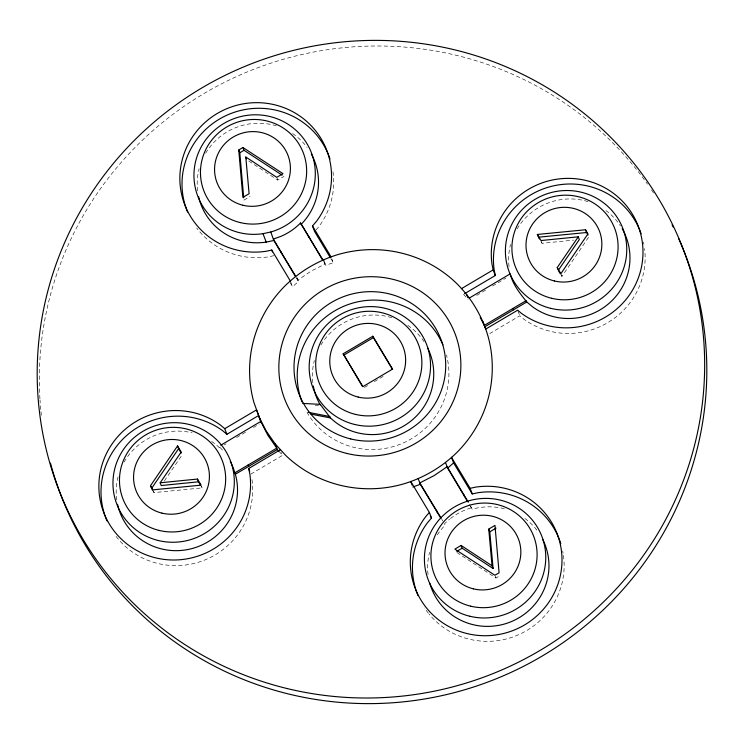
<?xml version="1.0" encoding="UTF-8"?>
<svg xmlns="http://www.w3.org/2000/svg" width="744" height="744" viewBox="0 0 744 744"><rect width="100%" height="100%" fill="white"/><g stroke="black" fill="none" stroke-linecap="round" stroke-linejoin="round"><path stroke-width="0.56" stroke-dasharray="3.72 2.79" d="M560.892 274.685L561.943 276.424L588.997 236.629M164.405 480.884L182.261 454.77M316.126 229.85L318.367 227.264A76.037 74.54 -20.9 0 0 332.977 171.725M290.225 282.859L292.559 286.747L298.483 281.474L296.344 275.857M224.186 444.931L226.083 443.796M236.666 437.5L246.515 431.632M253.416 427.53L259.331 424.006M243.92 200.136L250.151 196.453M248.784 161.039L277.8 180.085L284.031 176.402M476.709 295.405L485.59 290.141M492.5 286.059L505.985 278.079M364.421 387.475L368.373 385.132M374.316 381.616L384.211 375.757M250.821 474.123L282.618 455.309L281.548 452.501M489.636 333.647L519.805 315.791L523.562 318.944A76.037 74.54 -20.9 0 0 607.225 322.942A76.037 74.54 -20.9 0 0 644.555 248.515M456.863 552.504L495.95 578.004L500.145 575.521M324.058 262.418L325.807 265.31L333.303 262.641L331.871 258.903M273.885 255.676L268.305 256.885A76.037 74.54 -20.9 0 1 196.686 227.999M541 241.558L542.041 243.297L573.671 240.126M152.529 490.119L154.017 492.584L202.154 487.897L201.457 486.065M315.27 405.471L318.553 405.647M463.531 294.308L468.05 299.255M278.851 451.19L282.618 455.309M324.105 261.981L325.268 263.906L311.085 271.114L297.953 280.07L296.791 278.135M441.731 519.173L442.857 521.033M330.968 258.754L333.303 262.641M296.168 277.614L298.483 281.474M201.113 486.158L202.154 487.897M470.515 505.929L472.161 509.194A60.831 59.632 -20.9 0 1 505.753 509.129M469.38 504.544L472.161 509.194M561.236 274.592L561.943 276.424M541.344 241.465L542.041 243.297M518.019 311.113L519.805 315.791M495.244 576.172L495.95 578.004M323.659 259.693L325.807 265.31M277.103 178.253L277.8 180.085M290.411 281.13L292.559 286.747M307.132 412.102L307.663 413.506A76.037 74.54 -20.9 0 0 402.104 443.461A76.037 74.54 -20.9 0 0 446.474 355.028M153.31 490.752L154.017 492.584M312.824 382.732A60.831 59.632 -20.9 0 1 314.349 360.533M320.869 345.021A60.831 59.632 -20.9 0 1 393.762 318.339M407.824 325.351A60.831 59.632 -20.9 0 1 424.21 341.961M116.752 499.912A60.831 59.632 -20.9 0 1 118.129 476.616M124.081 462.071A60.831 59.632 -20.9 0 1 192.129 432.831M211.603 441.434A60.831 59.632 -20.9 0 1 219.443 447.749L218.903 446.344A60.831 59.632 -20.9 0 1 224.186 452.12M428.051 574.526A60.831 59.632 -20.9 0 1 429.567 552.327M437.286 534.899A60.831 59.632 -20.9 0 1 445.07 525.217L444.54 523.813A60.831 59.632 -20.9 0 1 449.581 519.238M524.883 518.438A60.831 59.632 -20.9 0 1 537.521 531.011M450.464 518.54A60.831 59.632 -20.9 0 1 471.622 507.789M197.606 190.929A60.831 59.632 -20.9 0 1 199.122 168.73M205.642 153.218A60.831 59.632 -20.9 0 1 276.387 125.848M292.597 133.548A60.831 59.632 -20.9 0 1 307.077 147.414M509.045 266.65A60.831 59.632 -20.9 0 1 510.561 244.451M517.089 228.938A60.831 59.632 -20.9 0 1 589.983 202.256M605.876 210.552A60.831 59.632 -20.9 0 1 620.431 225.878M41.357 415.245A334.567 327.964 -20.9 0 1 40.864 410.623M40.753 409.46A334.567 327.964 -20.9 0 1 40.018 400.179M39.944 399.017A334.567 327.964 -20.9 0 1 264.027 65.491A334.567 327.964 -20.9 0 1 647.522 184.14M651.493 189.878A334.567 327.964 -20.9 0 1 654.069 193.747M562.687 551.053A76.037 74.54 -20.9 0 1 563.087 553.183M563.422 555.322A76.037 74.54 -20.9 0 1 518.345 634.827A76.037 74.54 -20.9 0 1 429.149 614.163M428.46 613.316A76.037 74.54 -20.9 0 1 424.629 608.053M643.458 242.107A76.037 74.54 -20.9 0 1 643.886 244.237M251.983 479.61A76.037 74.54 -20.9 0 1 205.381 559.758A76.037 74.54 -20.9 0 1 115.692 535.885"/><path stroke-width="1.12" d="M151.199 487.562L150.493 485.73L177.546 445.935L181.21 452.027L160.165 482.791L161.215 485.544L198.499 481.805L200.592 485.293M177.546 445.935L178.597 448.678L151.543 488.483L152.529 490.119M557.935 269.412L557.228 267.58L578.274 236.815L579.325 239.559L558.279 270.332L560.371 273.811M330.382 257.787L314.638 231.57L312.489 225.953L316.219 221.647A76.037 74.54 -20.9 0 0 284.217 107.778A76.037 74.54 -20.9 0 0 180.429 169.167A76.037 74.54 -20.9 0 0 266.157 251.267L271.746 250.058L290.411 281.13M412.13 485.097L410.697 481.359L429.362 512.43L425.633 516.736A76.037 74.54 -20.9 0 0 457.644 630.614A76.037 74.54 -20.9 0 0 561.422 569.216A76.037 74.54 -20.9 0 0 475.695 487.115L470.115 488.324L451.441 457.253L453.589 462.87L472.254 493.942L477.843 492.733A76.037 74.54 -20.9 0 1 560.799 543.706M429.362 512.43L431.511 518.047L427.781 522.353A76.037 74.54 -20.9 0 0 418.016 595.628M259.154 417.217L266.278 431.102L275.196 443.926L285.752 455.468A121.663 119.263 -20.9 0 0 403.202 484.028C423.578 478.001 442.289 466.953 457.374 451.98A121.663 119.263 -20.9 0 0 487.915 335.87C482.066 315.828 471.036 297.498 456.109 282.915A121.663 119.263 -20.9 0 0 338.65 254.364C318.283 260.381 299.562 271.439 284.487 286.412A121.663 119.263 -20.9 0 0 253.937 402.513L261.293 422.834M467.158 500.824L447.656 468.143L453.589 462.87M220.801 445.219L260.763 421.43L267.887 435.314L276.805 448.139L234.816 472.821L235.346 474.226A60.831 59.632 -20.9 0 1 191.347 548.746A60.831 59.632 -20.9 0 1 117.543 504.311M238.75 150.009L242.944 147.526L282.99 173.65L276.759 177.342L245.799 157.012L249.101 193.7L242.869 197.383L238.75 150.009L239.801 152.762L243.716 197.83M239.801 152.762L243.995 150.279L282.125 175.156M343.151 353.791L372.846 336.223L392.581 369.089L362.895 386.657L343.151 353.791L362.235 386.062M343.682 355.195L373.376 337.627L372.846 336.223M280.469 449.692L248.682 468.506L249.835 473.993A76.037 74.54 -20.9 0 1 165.363 559.553A76.037 74.54 -20.9 0 1 104.42 458.109A76.037 74.54 -20.9 0 1 220.438 425.057L224.753 428.674L256.55 409.87L260.921 421.783M461.382 288.691L493.179 269.877L492.017 264.39A76.037 74.54 -20.9 0 1 576.488 178.83A76.037 74.54 -20.9 0 1 637.431 280.274A76.037 74.54 -20.9 0 1 521.414 313.326L517.666 310.183L485.544 329.183M106.996 520.912A76.037 74.54 -20.9 0 1 130.237 432.552A76.037 74.54 -20.9 0 1 222.586 430.674L226.901 434.291L258.689 415.487M464.526 293.713L495.318 275.494L494.165 270.007A76.037 74.54 -20.9 0 1 551.788 186.251A76.037 74.54 -20.9 0 1 641.114 233.765M469.259 298.084L510.189 273.866C512.886 284.729 520.075 293.545 526.771 301.98L532.704 306.9A60.831 59.632 -20.9 0 0 609.206 303.227A60.831 59.632 -20.9 0 0 622.179 228.733M526.231 300.576L484.316 325.379L480.243 317.446M485.562 328.783L484.846 326.783L526.771 301.98M461.094 545.445L454.854 549.128L494.899 575.261L499.094 572.778L494.974 525.394L488.743 529.086L492.044 565.766L493.095 568.518L462.136 548.198L461.094 545.445L492.044 565.766M456.797 551.351L462.136 548.198M493.095 568.518L489.794 531.83L496.025 528.147M235.346 474.226L277.335 449.543L278.851 451.19M412.846 486.976L420.341 484.307L440.588 517.796M262.995 233.681L270.769 231.998A60.831 59.632 -20.9 0 0 299.069 133.288A60.831 59.632 -20.9 0 0 197.458 155.301A60.831 59.632 -20.9 0 0 262.995 233.681L266.213 242.107L273.866 240.489L295.591 276.647M578.274 236.815L540.99 240.544L537.335 234.453L585.481 229.766L587.946 233.876L560.892 273.671L557.228 267.58M160.165 482.791L197.448 479.062L201.113 485.153L152.966 489.84L150.493 485.73M588.011 234.983L586.523 232.519L538.377 237.206L539.428 238.945M302.678 403.425L320.208 404.355L330.485 417.942A60.831 59.632 -20.9 0 0 408.549 422.843A60.831 59.632 -20.9 0 0 427.549 347.764M308.267 412.325L329.945 416.538M311.085 414.166L330.485 417.942M270.769 231.998L273.336 239.084L280.944 236.35A60.831 59.632 -20.9 0 0 300.539 222.995L323.519 261.014M300.539 222.995L322.896 260.493M441.173 518.252L419.802 482.903L433.985 475.695L447.125 466.739L468.292 502.209M312.489 225.953L331.154 257.024M373.376 337.627L392.525 369.498M295.628 276.21L273.336 239.084L273.866 240.489M430.348 516.104L431.511 518.047M178.597 448.678L181.21 453.031M585.481 229.766L586.523 232.519M537.335 234.453L538.033 236.294M512.951 308.435L513.481 309.839M493.179 269.877L495.318 275.494M482.707 321.166L484.846 326.783M466.665 294.457L467.864 297.619M488.743 529.086L489.794 531.83M470.115 488.324L472.254 493.942M463.847 494.769L464.386 496.164M445.517 462.526L447.656 468.143M436.691 510.83L437.23 512.235M418.193 478.69L420.341 484.307M308.379 235.978L308.918 237.383M242.944 147.526L243.995 150.279M245.799 157.012L246.506 158.844M281.13 252.077L281.669 253.481M271.746 250.058L272.462 251.928M275.196 443.926L277.335 449.543M248.133 464.991L248.673 466.395M248.682 468.506L249.752 471.315M224.753 428.674L226.901 434.291M197.448 479.062L198.499 481.805M301.99 401.816A76.037 74.54 -20.9 0 1 345.058 305.738A76.037 74.54 -20.9 0 1 442.931 344.788M320.18 404.801A60.831 59.632 -20.9 0 1 314.582 391.474M314.284 390.395A60.831 59.632 -20.9 0 1 313.326 386.034M230.287 461.447A60.831 59.632 -20.9 0 1 234.816 472.821M542.767 539.567A60.831 59.632 -20.9 0 1 509.826 622.216A60.831 59.632 -20.9 0 1 429.8 583.268M311.29 153.989A60.831 59.632 -20.9 0 1 301.069 224.4M266.213 242.107A60.831 59.632 -20.9 0 1 198.546 196.425M678.593 238.489A334.567 327.964 -20.9 0 1 483.228 683.727A334.567 327.964 -20.9 0 1 50.434 463.103M672.083 224.874A334.567 327.964 -20.9 0 1 673.134 226.948M187.572 212.031A76.037 74.54 -20.9 0 1 231.895 113.135A76.037 74.54 -20.9 0 1 330.02 159.067M346.946 453.468A91.242 89.447 -20.9 0 0 457.597 341.394A91.242 89.447 -20.9 0 0 305.021 304.296A91.242 89.447 -20.9 0 0 346.946 453.468M350.768 438.951A76.037 74.54 -20.9 0 0 442.978 345.551A76.037 74.54 -20.9 0 0 315.828 314.647A76.037 74.54 -20.9 0 0 350.768 438.951M354.581 424.443A60.831 59.632 -20.9 0 0 428.349 349.717A60.831 59.632 -20.9 0 0 326.635 324.988A60.831 59.632 -20.9 0 0 354.581 424.443M355.418 414.371A53.224 52.173 -20.9 0 0 419.969 348.992A53.224 52.173 -20.9 0 0 330.968 327.36A53.224 52.173 -20.9 0 0 355.418 414.371M358.162 397.054A38.018 37.265 -20.9 0 0 404.271 350.35A38.018 37.265 -20.9 0 0 340.696 334.893A38.018 37.265 -20.9 0 0 358.162 397.054M159.197 530.453A53.224 52.173 -20.9 0 0 223.749 465.074A53.224 52.173 -20.9 0 0 134.748 443.443A53.224 52.173 -20.9 0 0 159.197 530.453M161.95 513.137A38.018 37.265 -20.9 0 0 208.05 466.432A38.018 37.265 -20.9 0 0 144.476 450.976A38.018 37.265 -20.9 0 0 161.95 513.137M158.36 540.525A60.831 59.632 -20.9 0 0 232.128 465.8A60.831 59.632 -20.9 0 0 130.414 441.071A60.831 59.632 -20.9 0 0 158.36 540.525M469.808 616.237A60.831 59.632 -20.9 0 0 543.576 541.52A60.831 59.632 -20.9 0 0 441.852 516.792A60.831 59.632 -20.9 0 0 469.808 616.237M470.645 606.174A53.224 52.173 -20.9 0 0 535.187 540.795A53.224 52.173 -20.9 0 0 446.186 519.154A53.224 52.173 -20.9 0 0 470.645 606.174M473.389 588.848A38.018 37.265 -20.9 0 0 519.489 542.153A38.018 37.265 -20.9 0 0 455.923 526.696A38.018 37.265 -20.9 0 0 473.389 588.848M240.2 222.577A53.224 52.173 -20.9 0 0 304.742 157.198A53.224 52.173 -20.9 0 0 215.741 135.557A53.224 52.173 -20.9 0 0 240.2 222.577M242.944 205.251A38.018 37.265 -20.9 0 0 289.044 158.556A38.018 37.265 -20.9 0 0 225.469 143.099A38.018 37.265 -20.9 0 0 242.944 205.251M550.802 308.36A60.831 59.632 -20.9 0 0 624.569 233.635A60.831 59.632 -20.9 0 0 522.855 208.906A60.831 59.632 -20.9 0 0 550.802 308.36M551.639 298.288A53.224 52.173 -20.9 0 0 616.181 232.909A53.224 52.173 -20.9 0 0 527.18 211.277A53.224 52.173 -20.9 0 0 551.639 298.288M554.382 280.972A38.018 37.265 -20.9 0 0 600.492 234.267A38.018 37.265 -20.9 0 0 536.917 218.82A38.018 37.265 -20.9 0 0 554.382 280.972M286.933 688.498A334.567 327.964 -20.9 0 0 692.645 277.549A334.567 327.964 -20.9 0 0 133.204 141.537A334.567 327.964 -20.9 0 0 286.933 688.498"/></g></svg>
